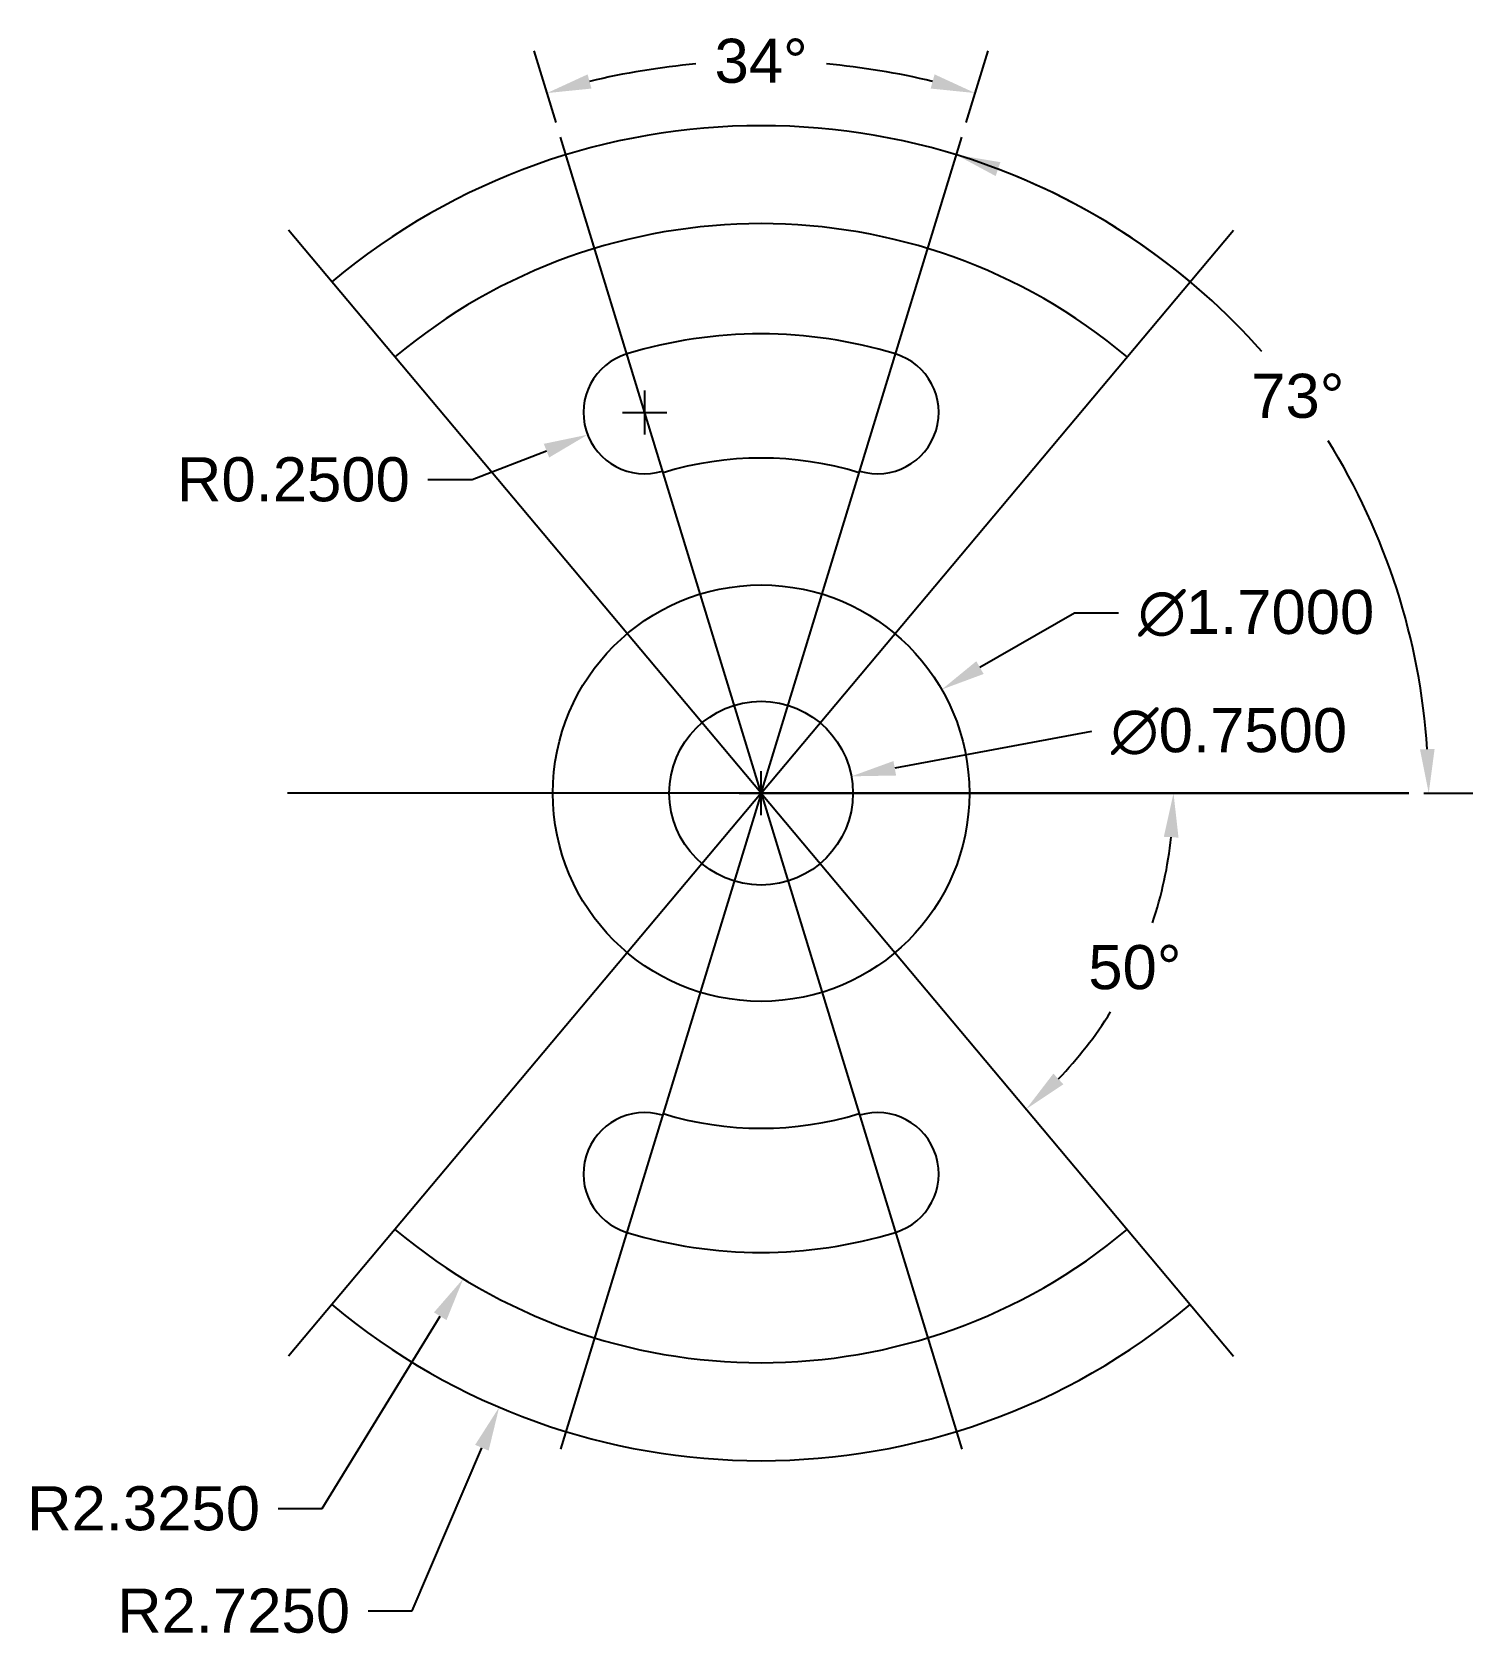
# Model space of a CAD drawing. Header units: inches. Extents: x 21.61 to 27.49, y 8.26 to 14.82.
import ezdxf

# ---------------------------------------------------------------- set-up
doc = ezdxf.new("R2010")
doc.units = ezdxf.units.IN
doc.header["$MEASUREMENT"] = 0
doc.styles.get("Standard").update_dxf_attribs({"font": 'arial.ttf'})
doc.dimstyles.get("Standard").update_dxf_attribs({"dimtxt": 0.18, "dimasz": 0.18, "dimexe": 0.18, "dimexo": 0.0625, "dimgap": 0.09, "dimtad": 0, "dimtih": 1, "dimtoh": 1, "dimdec": 4, "dimzin": 0, "dimdsep": 46, "dimtxsty": 'Standard', "dimcen": 0.09, "dimadec": 0, "dimazin": 0, "dimtfac": 1, "dimtdec": 4, "dimtofl": 0, "dimtmove": 0, "dimatfit": 3, "dimfxl": 1, "dimtolj": 1, "dimtzin": 0, "dimarcsym": 0})

# ---------------------------------------------------------------- blocks, each defined once
blk = doc.blocks.new('*D2')
at = {"color": 0, "lineweight": -2, "transparency": 16777216}
for p, q in [((25.8692, 12.4473), (25.4831, 12.2258)), ((26.0492, 12.4473), (25.8692, 12.4473)), ((24.5898, 11.6231), (24.5898, 11.8031)), ((24.4998, 11.7131), (24.6798, 11.7131))]:
    blk.add_line(p, q, dxfattribs=at)
at = {"color": 0, "transparency": 16777216}
blk.add_solid([(25.4682, 12.2518), (25.4981, 12.1997), (25.327, 12.1362)], dxfattribs=at)
at = {"layer": 'Defpoints', "color": 0, "transparency": 16777216}
for p in [(25.327, 12.1362), (23.8526, 11.29)]:
    blk.add_point(p, dxfattribs=at)
at = {"color": 0, "transparency": 16777216, "insert": (26.6105, 12.4473), "char_height": 0.18, "attachment_point": 5}
blk.add_mtext('\\A1;∅1.7000', dxfattribs=at)
blk = doc.blocks.new('*D3')
at = {"color": 0, "lineweight": -2, "transparency": 16777216}
for p, q in [((25.9384, 11.9644), (25.1354, 11.8148)), ((24.5898, 11.6231), (24.5898, 11.8031)), ((24.4998, 11.7131), (24.6798, 11.7131))]:
    blk.add_line(p, q, dxfattribs=at)
at = {"color": 0, "transparency": 16777216}
blk.add_solid([(25.1299, 11.8443), (25.1409, 11.7853), (24.9584, 11.7818)], dxfattribs=at)
at = {"layer": 'Defpoints', "color": 0, "transparency": 16777216}
for p in [(24.9584, 11.7818), (24.2211, 11.6444)]:
    blk.add_point(p, dxfattribs=at)
at = {"color": 0, "transparency": 16777216, "insert": (26.4996, 11.9644), "char_height": 0.18, "attachment_point": 5}
blk.add_mtext('\\A1;∅0.7500', dxfattribs=at)
blk = doc.blocks.new('*D4')
at = {"color": 0, "lineweight": -2, "transparency": 16777216}
for start, end in [(341.66592, 353.87041), (316.12959, 327.94863)]:
    blk.add_arc((24.5898, 11.7131), 1.6833, start, end, dxfattribs=at)
at = {"color": 0, "transparency": 16777216}
for points in [[(26.2335, 11.535), (26.2935, 11.5317), (26.2731, 11.7131)], [(25.8238, 10.5246), (25.7828, 10.5684), (25.6718, 10.4236)]]:
    blk.add_solid(points, dxfattribs=at)
at = {"layer": 'Defpoints', "color": 0, "transparency": 16777216}
for p in [(22.6574, 11.7131), (24.5898, 11.7131), (27.2329, 11.7131), (25.9962, 10.7881), (26.5182, 9.415)]:
    blk.add_point(p, dxfattribs=at)
at = {"color": 0, "transparency": 16777216, "insert": (26.1154, 11.0017), "char_height": 0.18, "attachment_point": 5}
blk.add_mtext('\\A1;50°', dxfattribs=at)
blk = doc.blocks.new('*D5')
at = {"color": 0, "lineweight": -2, "transparency": 16777216}
blk.add_line((27.2954, 11.7131), (27.4948, 11.7131), dxfattribs=at)
for start, end in [(41.42192, 69.21464), (3.78536, 31.87358)]:
    blk.add_arc((24.5898, 11.7131), 2.725, start, end, dxfattribs=at)
at = {"color": 0, "transparency": 16777216}
for points in [[(25.5471, 14.2324), (25.5665, 14.2891), (25.3865, 14.319)], [(27.3388, 11.894), (27.2789, 11.892), (27.3148, 11.7131)]]:
    blk.add_solid(points, dxfattribs=at)
at = {"layer": 'Defpoints', "color": 0, "transparency": 16777216}
for p in [(25.4084, 14.3907), (27.0727, 12.8359), (22.6574, 11.7131), (24.5898, 11.7131), (27.2329, 11.7131)]:
    blk.add_point(p, dxfattribs=at)
at = {"color": 0, "transparency": 16777216, "insert": (26.7803, 13.334), "char_height": 0.18, "attachment_point": 5}
blk.add_mtext('\\A1;73°', dxfattribs=at)
blk = doc.blocks.new('*D6')
at = {"color": 0, "lineweight": -2, "transparency": 16777216}
for p, q in [((23.7529, 14.4505), (23.6634, 14.7433)), ((25.4267, 14.4505), (25.5162, 14.7433))]:
    blk.add_line(p, q, dxfattribs=at)
for start, end in [(95.11589, 103.54869), (76.45131, 84.88411)]:
    blk.add_arc((24.5898, 11.7131), 2.9887, start, end, dxfattribs=at)
at = {"color": 0, "transparency": 16777216}
for points in [[(23.8975, 14.5896), (23.8817, 14.6475), (23.716, 14.5712)], [(25.2979, 14.6475), (25.282, 14.5896), (25.4636, 14.5712)]]:
    blk.add_solid(points, dxfattribs=at)
at = {"layer": 'Defpoints', "color": 0, "transparency": 16777216}
for p in [(24.8849, 14.6871), (23.7712, 14.3907), (25.4084, 14.3907), (24.5898, 11.7131), (24.5898, 11.7131)]:
    blk.add_point(p, dxfattribs=at)
at = {"color": 0, "transparency": 16777216, "insert": (24.5898, 14.7018), "char_height": 0.18, "attachment_point": 5}
blk.add_mtext('\\A1;34°', dxfattribs=at)
blk = doc.blocks.new('*D7')
at = {"color": 0, "lineweight": -2, "transparency": 16777216}
for p, q in [((24.1147, 13.1771), (24.1147, 13.3571)), ((24.0247, 13.2671), (24.2047, 13.2671)), ((23.4102, 12.9933), (23.7139, 13.1113)), ((23.2302, 12.9933), (23.4102, 12.9933))]:
    blk.add_line(p, q, dxfattribs=at)
at = {"color": 0, "transparency": 16777216}
blk.add_solid([(23.703, 13.1393), (23.7248, 13.0834), (23.8817, 13.1765)], dxfattribs=at)
at = {"layer": 'Defpoints', "color": 0, "transparency": 16777216}
for p in [(24.1147, 13.2671), (23.8817, 13.1765)]:
    blk.add_point(p, dxfattribs=at)
at = {"color": 0, "transparency": 16777216, "insert": (22.6808, 12.9933), "char_height": 0.18, "attachment_point": 5}
blk.add_mtext('\\A1;R0.2500', dxfattribs=at)
blk = doc.blocks.new('*D8')
at = {"color": 0, "lineweight": -2, "transparency": 16777216}
for p, q in [((24.5898, 11.6231), (24.5898, 11.8031)), ((24.4998, 11.7131), (24.6798, 11.7131)), ((22.7988, 8.7926), (23.2802, 9.5777)), ((22.6188, 8.7926), (22.7988, 8.7926))]:
    blk.add_line(p, q, dxfattribs=at)
at = {"color": 0, "transparency": 16777216}
blk.add_solid([(23.2546, 9.5934), (23.3058, 9.562), (23.3743, 9.7311)], dxfattribs=at)
at = {"layer": 'Defpoints', "color": 0, "transparency": 16777216}
for p in [(24.5898, 11.7131), (23.3743, 9.7311)]:
    blk.add_point(p, dxfattribs=at)
at = {"color": 0, "transparency": 16777216, "insert": (22.0693, 8.7926), "char_height": 0.18, "attachment_point": 5}
blk.add_mtext('\\A1;R2.3250', dxfattribs=at)
blk = doc.blocks.new('*D9')
at = {"color": 0, "lineweight": -2, "transparency": 16777216}
for p, q in [((24.5898, 11.6231), (24.5898, 11.8031)), ((24.4998, 11.7131), (24.6798, 11.7131)), ((23.1661, 8.3748), (23.4502, 9.0409)), ((22.9861, 8.3748), (23.1661, 8.3748))]:
    blk.add_line(p, q, dxfattribs=at)
at = {"color": 0, "transparency": 16777216}
blk.add_solid([(23.4226, 9.0527), (23.4778, 9.0292), (23.5208, 9.2065)], dxfattribs=at)
at = {"layer": 'Defpoints', "color": 0, "transparency": 16777216}
for p in [(24.5898, 11.7131), (23.5208, 9.2065)]:
    blk.add_point(p, dxfattribs=at)
at = {"color": 0, "transparency": 16777216, "insert": (22.4367, 8.3748), "char_height": 0.18, "attachment_point": 5}
blk.add_mtext('\\A1;R2.7250', dxfattribs=at)

msp = doc.modelspace()

# ---------------------------------------------------------------- linework, layer by layer
for p, q in [((24.58979, 11.71309), (23.77115, 14.39075)), ((24.58979, 11.71309), (25.40843, 14.39075)), ((24.58979, 11.71309), (22.66143, 14.01123)), ((24.58979, 11.71309), (26.51816, 14.01123)), ((27.23289, 11.71309), (22.65736, 11.71309)), ((24.58979, 11.71309), (22.66143, 9.41496)), ((24.58979, 11.71309), (23.77115, 9.03544)), ((24.58979, 11.71309), (26.51816, 9.41496)), ((24.58979, 11.71309), (25.40843, 9.03544)), ((24.58979, 11.71309), (27.23289, 11.71309))]:
    msp.add_line(p, q)
for radius in [0.85, 0.375]:
    msp.add_circle((24.58979, 11.71309), radius)
for centre, radius, start, end in [((24.58979, 11.71309), 2.725, 50, 130), ((24.58979, 11.71309), 2.725, 50, 130), ((24.58979, 11.71309), 2.325, 50, 130), ((24.58979, 11.71309), 2.325, 50, 130), ((24.58979, 11.71309), 1.875, 73, 107), ((24.11469, 13.26709), 0.25, 107, 287), ((25.0649, 13.26709), 0.25, 253, 73), ((24.58979, 11.71309), 1.36801, 73, 107), ((24.11469, 10.1591), 0.25, 73, 253), ((24.58979, 11.71309), 1.36801, 253, 287), ((25.0649, 10.1591), 0.25, 287, 107), ((24.58979, 11.71309), 2.325, 230, 310), ((24.58979, 11.71309), 2.325, 230, 310), ((24.58979, 11.71309), 1.875, 253, 287), ((24.58979, 11.71309), 2.725, 230, 310), ((24.58979, 11.71309), 2.725, 230, 310)]:
    msp.add_arc(centre, radius, start, end)

# ---------------------------------------------------------------- dimensions: what is measured, and where the dimension line sits
for base, line1, line2, picture, middle in [((24.8849, 14.68715), ((24.58979, 11.71309), (23.77115, 14.39075)), ((24.58979, 11.71309), (25.40843, 14.39075)), '*D6', (24.58979, 14.70175)), ((27.07271, 12.83592), ((24.58979, 11.71309), (25.40843, 14.39075)), ((27.23289, 11.71309), (22.65736, 11.71309)), '*D5', (26.7803, 13.33399)), ((25.9962, 10.78809), ((24.58979, 11.71309), (26.51816, 9.41496)), ((27.23289, 11.71309), (22.65736, 11.71309)), '*D4', (26.11541, 11.00169))]:
    dim = msp.add_angular_dim_2l(base=base, line1=line1, line2=line2, dimstyle='Standard')
    dim.commit()
    dim.dimension.update_dxf_attribs({"geometry": picture, "text_midpoint": middle})
for center, mpoint, picture, middle in [((24.11469, 13.26709), (23.88166, 13.17654), '*D7', (22.68076, 12.99334)), ((24.58979, 11.71309), (23.37432, 9.73111), '*D8', (22.0693, 8.79257)), ((24.58979, 11.71309), (23.52083, 9.20651), '*D9', (22.43669, 8.37483))]:
    dim = msp.add_radius_dim(center=center, mpoint=mpoint, dimstyle='Standard')
    dim.commit()
    dim.dimension.update_dxf_attribs({"geometry": picture, "text_midpoint": middle, "dimtype": 164})
for p1, p2, picture, middle in [((23.85256, 11.29002), (25.32702, 12.13617), '*D2', (26.61048, 12.44734)), ((24.22114, 11.64438), (24.95844, 11.7818), '*D3', (25.93838, 11.96444))]:
    dim = msp.add_diameter_dim_2p(p1=p1, p2=p2, dimstyle='Standard')
    dim.commit()
    dim.dimension.update_dxf_attribs({"geometry": picture, "text_midpoint": middle, "dimtype": 163})

doc.saveas('drawing.dxf')
